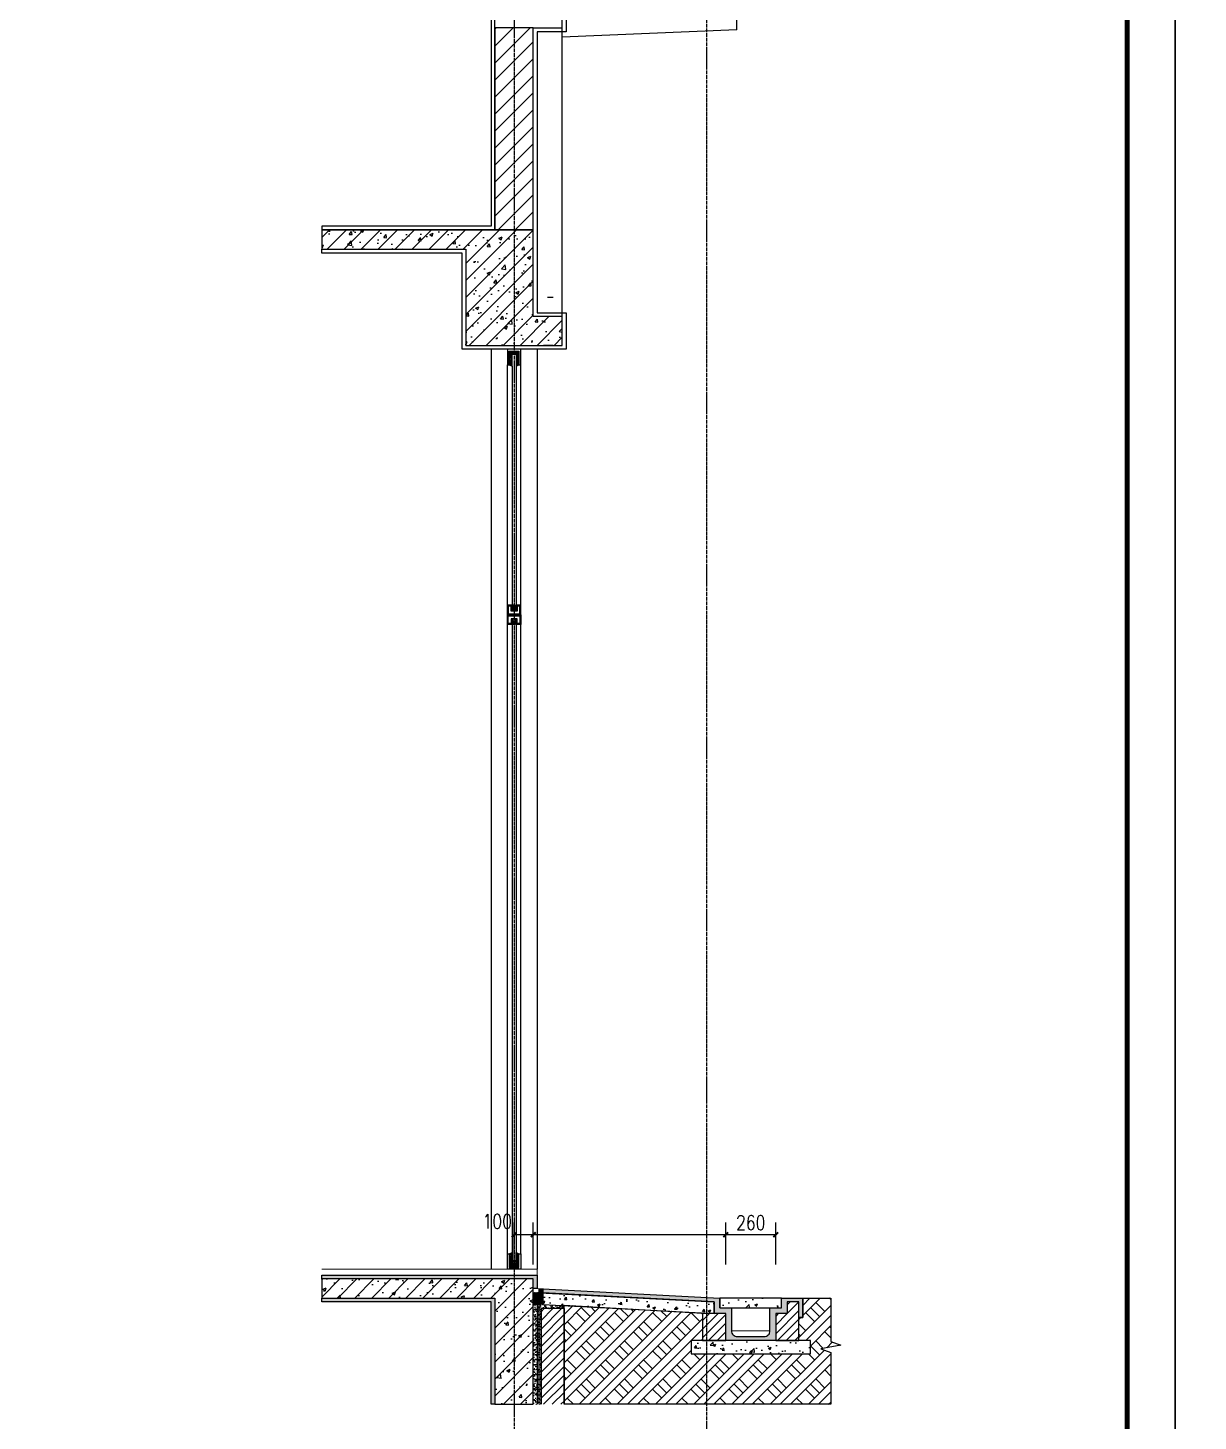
# Model space of a CAD drawing. Extents: x -737978 to 768813, y -372247 to 1140308.
# Drawn here: x -679972 to -673889, y -334700 to -327461 of the extents above; entities that cross this region are included whole.
import ezdxf

# ---------------------------------------------------------------- set-up
doc = ezdxf.new("R2010")
doc.units = 0
doc.header["$LTSCALE"] = 10
doc.header["$MEASUREMENT"] = 0
doc.linetypes.add('DOTE', pattern=[2.42, 2, -0.2, 0.02, -0.2])
doc.layers.get('0').update_dxf_attribs({"linetype": 'CONTINUOUS'})
doc.layers.get('Defpoints').update_dxf_attribs({"linetype": 'CONTINUOUS'})
for name, color, linetype in [('0-填充边线', 7, 'CONTINUOUS'), ('DOTE', 1, 'DOTE'), ('J-COLU-梁柱', 30, 'CONTINUOUS'), ('J-DOOR-窗', 126, 'CONTINUOUS'), ('J-ELEV-立面雨篷', 249, 'CONTINUOUS'), ('J-SECT-剖面看线', 253, 'CONTINUOUS'), ('J-WALL-墙体', 9, 'CONTINUOUS'), ('PUB_DIM', 3, 'CONTINUOUS'), ('PUB_TITLE', 4, 'CONTINUOUS'), ('填充', 8, 'CONTINUOUS')]:
    doc.layers.add(name, color=color, linetype=linetype)
doc.layers.add('粉刷层', color=8, linetype='CONTINUOUS', lineweight=5)
doc.styles.add('_TCH_DIM_T3', font='SIMPLEX.shx', dxfattribs={"width": 0.8, "bigfont": 'GBCBIG.shx'})
doc.dimstyles.new('_TCH_ARCH&&25', dxfattribs={"dimtxt": 74.375, "dimasz": 25, "dimexe": 62.5, "dimexo": 75, "dimgap": 25, "dimtad": 1, "dimdec": 0, "dimzin": 0, "dimdsep": 46, "dimtxsty": '_TCH_DIM_T3', "dimblk": 'ARCHTICK', "dimcen": 0.09, "dimclrt": 7, "dimazin": 2, "dimtfac": 1, "dimtdec": 0, "dimtix": 1, "dimtmove": 2, "dimatfit": 3, "dimfxl": 1, "dimtolj": 1, "dimtzin": 0, "dimarcsym": 0})
pattern_1 = [(37.5, (-1597061.636, 158894.925), (-0.78741698, 24.0852971), [0, -19, 0, -21.25, 0, -20.3125]), (7.5, (-1597061.636, 158894.925), (22.1222088, 35.2768258), [0, -10.25, 0, -17.125, 0, -6.5625]), (327.5, (-1597077.01, 158894.925), (38.92677327, 0.07073817), [0, -6.25, 0, -22.5, 0, -29.375]), (317.5, (-1597077.01, 158894.925), (37.5765826, 10.9709446), [0, -3.125, 0, -14.75, 0, -16.875])]
pattern_2 = [(135, (-410982.7764, -381904.6204), (4.49012806, 4.49012806), []), (45, (-410982.7764, -381904.6204), (4.49012806, -4.49012806), [])]
pattern_3 = [(50, (-1106789.82, -303186.35), (143.452037, -12.550427), [15, -165]), (355, (-1106789.82, -303186.35), (-27.750267, 150.438427), [12, -132]), (100.4514, (-1106777.87, -303187.4), (115.701876, 137.88791), [12.74804, -140.22842]), (46.1842, (-1106789.82, -303146.35), (213.44821, -33.1038), [22.5, -247.5]), (96.6356, (-1106772.03, -303149.11), (186.93254, 194.82357), [19.12206, -210.3426]), (351.1842, (-1106789.82, -303146.35), (186.93239, 194.82372), [18, -198]), (21, (-1106769.82, -303156.35), (119.38141, -80.523778), [15, -165]), (326, (-1106769.82, -303156.35), (48.663066, 145.03001), [12, -132]), (71.4514, (-1106759.87, -303163.06), (168.044526, 64.5061), [12.74804, -140.22842]), (37.5, (-1106789.82, -303186.35), (2.431971, 66.578771), [0, -130.4, 0, -134, 0, -132.5]), (7.5, (-1106789.82, -303186.35), (52.613907, 78.882342), [0, -76.4, 0, -127.4, 0, -50.5]), (327.5, (-1106834.42, -303186.35), (106.764487, -4.5109743), [0, -50, 0, -156, 0, -207]), (317.5, (-1106854.42, -303186.35), (116.637234, 20.020996), [0, -65, 0, -103.6, 0, -147])]
pattern_4 = [(45, (-1106789.82, -303186.352), (-22.4506403, 22.4506403), [])]

# ---------------------------------------------------------------- blocks, each defined once
blk = doc.blocks.new('_ArchTick')
at = {"color": 0, "linetype": 'ByBlock', "const_width": 0.4}
blk.add_lwpolyline([(-0.5, -0.5), (0.5, 0.5)], dxfattribs=at)
blk = doc.blocks.new('*D70')
at = {"layer": 'Defpoints', "color": 0, "transparency": 16777216}
for p in [(-677344.4, -333731.1), (-677444.4, -333960.9), (-677344.4, -333960.9)]:
    blk.add_point(p, dxfattribs=at)
at = {"layer": 'PUB_DIM', "color": 0, "lineweight": -2, "transparency": 16777216}
for p, q in [((-677444.4, -333885.9), (-677444.4, -333668.6)), ((-677344.4, -333885.9), (-677344.4, -333668.6)), ((-677444.4, -333731.1), (-677344.4, -333731.1))]:
    blk.add_line(p, q, dxfattribs=at)
at = {"layer": 'PUB_DIM', "color": 0, "lineweight": -2, "transparency": 16777216, "xscale": 25, "yscale": 25, "zscale": 25, "rotation": 180}
blk.add_blockref('_ArchTick', (-677444.4, -333731.1), dxfattribs=at)
at = {"layer": 'PUB_DIM', "color": 0, "lineweight": -2, "transparency": 16777216, "xscale": 25, "yscale": 25, "zscale": 25}
blk.add_blockref('_ArchTick', (-677344.4, -333731.1), dxfattribs=at)
at = {"layer": 'PUB_DIM', "color": 7, "transparency": 16777216, "insert": (-677531.9, -333662.4), "char_height": 74.38, "attachment_point": 5, "style": '_TCH_DIM_T3'}
blk.add_mtext('\\A1;100', dxfattribs=at)
blk = doc.blocks.new('*D71')
at = {"layer": 'Defpoints', "color": 0, "transparency": 16777216}
for p in [(-676084.4, -333731.1), (-676344.4, -333960.9), (-676084.4, -333960.9)]:
    blk.add_point(p, dxfattribs=at)
at = {"layer": 'PUB_DIM', "color": 0, "lineweight": -2, "transparency": 16777216}
for p, q in [((-676344.4, -333885.9), (-676344.4, -333668.6)), ((-676084.4, -333885.9), (-676084.4, -333668.6)), ((-676344.4, -333731.1), (-676084.4, -333731.1))]:
    blk.add_line(p, q, dxfattribs=at)
at = {"layer": 'PUB_DIM', "color": 0, "lineweight": -2, "transparency": 16777216, "xscale": 25, "yscale": 25, "zscale": 25, "rotation": 180}
blk.add_blockref('_ArchTick', (-676344.4, -333731.1), dxfattribs=at)
at = {"layer": 'PUB_DIM', "color": 0, "lineweight": -2, "transparency": 16777216, "xscale": 25, "yscale": 25, "zscale": 25}
blk.add_blockref('_ArchTick', (-676084.4, -333731.1), dxfattribs=at)
at = {"layer": 'PUB_DIM', "color": 7, "transparency": 16777216, "insert": (-676214.4, -333668.9), "char_height": 74.38, "attachment_point": 5, "style": '_TCH_DIM_T3'}
blk.add_mtext('\\A1;260', dxfattribs=at)

msp = doc.modelspace()

# ---------------------------------------------------------------- hatches: boundary and pattern name
h = msp.add_hatch()
h.set_pattern_fill('ANSI37', color=256)
h.set_pattern_definition([(45, (-689325.968, -227165.0337), (-1.122532015, 1.122532015), []), (135, (-689325.968, -227165.0337), (-1.122532015, -1.122532015), [])])
h.paths.add_polyline_path([(-677294.4, -334032.7), (-677314.4, -334032), (-677314.4, -334011.9), (-677294.4, -334012.6)])
h = msp.add_hatch()
h.set_pattern_fill('ANSI37', color=256, scale=3)
h.set_pattern_definition([(45, (-689325.968, -227165.0337), (-3.36759605, 3.36759605), []), (135, (-689325.968, -227165.0337), (-3.36759605, -3.36759605), [])])
h.paths.add_polyline_path([(-677344.4, -334030.9), (-677294.4, -334032.7), (-677294.4, -334094.9), (-677344.4, -334093.2)])
at = {"layer": 'J-DOOR-窗'}
h = msp.add_hatch(dxfattribs=at)
h.set_pattern_fill('ANSI37', color=126, scale=4, style=0)
h.set_pattern_definition(pattern_2)
h.paths.add_polyline_path([(-677454.4, -329155.9), (-677434.4, -329155.9), (-677434.4, -329210.9), (-677434.4, -329217.9), (-677419.4, -329210.9), (-677419.4, -329140.9), (-677469.4, -329140.9), (-677469.4, -329210.9), (-677454.4, -329217.9), (-677454.4, -329210.9)])
h = msp.add_hatch(dxfattribs=at)
h.set_pattern_fill('ANSI37', color=126, scale=4, style=0)
h.set_pattern_definition(pattern_2)
h.paths.add_polyline_path([(-677454.4, -329155.9), (-677434.4, -329155.9), (-677434.4, -329210.9), (-677434.4, -329217.9), (-677419.4, -329210.9), (-677419.4, -329140.9), (-677469.4, -329140.9), (-677469.4, -329210.9), (-677454.4, -329217.9), (-677454.4, -329210.9)])
h = msp.add_hatch(dxfattribs=at)
h.set_pattern_fill('ANSI37', color=126, scale=4, style=0)
h.set_pattern_definition(pattern_2)
h.paths.add_polyline_path([(-677454.4, -329155.9), (-677434.4, -329155.9), (-677434.4, -329210.9), (-677434.4, -329217.9), (-677419.4, -329210.9), (-677419.4, -329140.9), (-677469.4, -329140.9), (-677469.4, -329210.9), (-677454.4, -329217.9), (-677454.4, -329210.9)])
h = msp.add_hatch(dxfattribs=at)
h.set_pattern_fill('ANSI37', color=126, scale=4, style=0)
h.set_pattern_definition([(225, (-410982.7765, -281137.158), (4.49012806, -4.49012806), []), (315, (-410982.7765, -281137.158), (4.49012806, 4.49012806), [])])
h.paths.add_polyline_path([(-677454.4, -333885.9), (-677454.4, -333830.9), (-677454.4, -333823.9), (-677469.4, -333830.9), (-677469.4, -333900.9), (-677419.4, -333900.9), (-677419.4, -333830.9), (-677434.4, -333823.9), (-677434.4, -333830.9), (-677434.4, -333885.9)])
at = {"layer": '填充'}
h = msp.add_hatch(dxfattribs=at)
h.set_pattern_fill('普通砖', color=256, scale=25, style=0)
h.set_pattern_definition([(45, (-369635.94, -252816.045), (-44.194192, 44.194192), [])])
h.paths.add_polyline_path([(-677544.4, -328510.9), (-677344.4, -328510.9), (-677344.4, -327460.9), (-677544.4, -327460.9)])
h = msp.add_hatch(dxfattribs=at)
h.set_pattern_fill('钢筋混凝土', color=256, scale=25, style=0)
h.set_pattern_definition([(45, (-369585.94, -252860.92), (-44.194174, 44.194174), []), (50, (-369585.94, -252860.92), (179.315046, -15.688034), [18.75, -206.25]), (355, (-369585.94, -252860.92), (-34.68783, 188.04803), [15, -165]), (100.4514, (-369571, -252862.23), (144.62735, 172.35989), [15.93505, -175.28553]), (46.1842, (-369585.94, -252810.92), (266.81026, -41.37975), [28.125, -309.375]), (96.6356, (-369563.7, -252814.37), (233.66568, 243.52947), [23.90257, -262.92825]), (351.1842, (-369585.94, -252810.92), (233.66549, 243.52965), [22.5, -247.5]), (21, (-369560.94, -252823.42), (149.22676, -100.65472), [18.75, -206.25]), (326, (-369560.94, -252823.42), (60.82883, 181.28751), [15, -165]), (71.4514, (-369548.5, -252831.81), (210.05566, 80.63262), [15.93505, -175.28553]), (37.5, (-369585.94, -252860.92), (3.039964, 83.223463), [0, -163, 0, -167.5, 0, -165.625]), (7.5, (-369585.94, -252860.92), (65.767384, 98.602928), [0, -95.5, 0, -159.25, 0, -63.125]), (327.5, (-369641.69, -252860.92), (133.455609, -5.638718), [0, -62.5, 0, -195, 0, -258.75]), (317.5, (-369666.69, -252860.92), (145.796542, 25.026246), [0, -81.25, 0, -129.5, 0, -183.75])])
h.paths.add_polyline_path([(-677236.3, -329110.9), (-677194.4, -329110.9), (-677194.4, -328960.9), (-677344.4, -328960.9), (-677344.4, -328510.9), (-678444.4, -328510.9), (-678444.4, -328610.9), (-677694.4, -328610.9), (-677694.4, -329110.9)])
h = msp.add_hatch(dxfattribs=at)
h.set_pattern_fill('砂灰土', color=256, scale=6.25, style=0)
h.set_pattern_definition(pattern_1)
h.paths.add_polyline_path([(-677344.4, -334010.9), (-677344.4, -333960.9), (-678444.4, -333960.9), (-678444.4, -333940.9), (-677324.4, -333940.9), (-677324.4, -334011.6)])
h = msp.add_hatch(dxfattribs=at)
h.set_pattern_fill('钢筋混凝土', color=256, scale=25, style=0)
h.set_pattern_definition([(45, (-1105189.82, -302330.723), (-44.194174, 44.194174), []), (50, (-1105189.82, -302330.72), (179.315046, -15.688034), [18.75, -206.25]), (355, (-1105189.82, -302330.72), (-34.68783, 188.04803), [15, -165]), (100.4514, (-1105174.88, -302332.03), (144.627345, 172.359886), [15.93505, -175.28553]), (46.1842, (-1105189.82, -302280.72), (266.81026, -41.37975), [28.125, -309.375]), (96.6356, (-1105167.6, -302284.17), (233.66568, 243.52947), [23.90257, -262.92825]), (351.1842, (-1105189.82, -302280.72), (233.66549, 243.52965), [22.5, -247.5]), (21, (-1105164.82, -302293.22), (149.226763, -100.654723), [18.75, -206.25]), (326, (-1105164.82, -302293.22), (60.82883, 181.28751), [15, -165]), (71.4514, (-1105152.39, -302301.61), (210.05566, 80.632624), [15.93505, -175.28553]), (37.5, (-1105189.82, -302330.723), (3.039964, 83.223463), [0, -163, 0, -167.5, 0, -165.625]), (7.5, (-1105189.82, -302330.72), (65.767384, 98.602928), [0, -95.5, 0, -159.25, 0, -63.125]), (327.5, (-1105245.57, -302330.723), (133.455609, -5.638718), [0, -62.5, 0, -195, 0, -258.75]), (317.5, (-1105270.57, -302330.72), (145.796542, 25.026246), [0, -81.25, 0, -129.5, 0, -183.75])])
h.paths.add_polyline_path([(-677344.4, -333960.9), (-678444.4, -333960.9), (-678444.4, -334060.9), (-677544.4, -334060.9), (-677544.4, -334612.6), (-677344.4, -334612.6)])
h = msp.add_hatch(dxfattribs=at)
h.set_pattern_fill('砂灰土', color=256, scale=6.25, style=0)
h.set_pattern_definition(pattern_1)
h.paths.add_polyline_path([(-677564.4, -334612.6), (-677564.4, -334080.9), (-678444.4, -334080.9), (-678444.4, -334060.9), (-677544.4, -334060.9), (-677544.4, -334612.6)])
h = msp.add_hatch(dxfattribs=at)
h.set_pattern_fill('砂灰土', color=256, scale=5, style=0)
h.set_pattern_definition([(37.5, (-1106289.821, -303186.352), (-0.6299336, 19.2682377), [0, -15.2, 0, -17, 0, -16.25]), (7.5, (-1106289.821, -303186.352), (17.697767, 28.2214607), [0, -8.2, 0, -13.7, 0, -5.25]), (327.5, (-1106302.121, -303186.352), (31.1414186, 0.05659054), [0, -5, 0, -18, 0, -23.5]), (317.5, (-1106302.12, -303186.352), (30.061266, 8.7767556), [0, -2.5, 0, -11.8, 0, -13.5])])
edge = h.paths.add_edge_path()
edge.add_line((-676344.4, -334110.9), (-676314.4, -334110.9))
edge.add_line((-676314.4, -334110.9), (-676314.4, -334230.9))
edge.add_arc((-676284.4, -334230.9), 30, 180, 270)
edge.add_line((-676284.4, -334260.9), (-676144.4, -334260.9))
edge.add_arc((-676144.4, -334230.9), 30, 270, 360)
edge.add_line((-676114.4, -334230.9), (-676114.4, -334110.9))
edge.add_line((-676114.4, -334110.9), (-676054.4, -334110.9))
edge.add_line((-676054.4, -334110.9), (-676054.4, -334060.9))
edge.add_line((-676054.4, -334060.9), (-675944.4, -334060.9))
edge.add_line((-675944.4, -334060.9), (-675944.4, -334160.9))
edge.add_line((-675944.4, -334160.9), (-675964.4, -334160.9))
edge.add_line((-675964.4, -334160.9), (-675964.4, -334080.9))
edge.add_line((-675964.4, -334080.9), (-676024.4, -334080.9))
edge.add_line((-676024.4, -334080.9), (-676024.4, -334140.9))
edge.add_line((-676024.4, -334140.9), (-676084.4, -334140.9))
edge.add_line((-676084.4, -334140.9), (-676084.4, -334280.9))
edge.add_line((-676084.4, -334280.9), (-676344.4, -334280.9))
edge.add_line((-676344.4, -334280.9), (-676344.4, -334140.9))
edge.add_line((-676344.4, -334140.9), (-676404.4, -334140.9))
edge.add_line((-676404.4, -334140.9), (-676404.4, -334080.9))
edge.add_line((-676404.4, -334080.9), (-677294.4, -334032.7))
edge.add_line((-677294.4, -334032.7), (-677294.4, -334012.6))
edge.add_line((-677294.4, -334012.6), (-676374.4, -334060.9))
edge.add_line((-676374.4, -334060.9), (-676374.4, -334110.9))
edge.add_line((-676374.4, -334110.9), (-676344.4, -334110.9))
h = msp.add_hatch(dxfattribs=at)
h.set_pattern_fill('混凝土', color=8, scale=20, style=0)
h.set_pattern_definition([(50, (-1106289.82, -303186.35), (143.452037, -12.550427), [15, -165]), (355, (-1106289.82, -303186.35), (-27.750267, 150.438427), [12, -132]), (100.4514, (-1106277.87, -303187.4), (115.701876, 137.88791), [12.74804, -140.22842]), (46.1842, (-1106289.82, -303146.35), (213.44821, -33.1038), [22.5, -247.5]), (96.6356, (-1106272.03, -303149.11), (186.93254, 194.82357), [19.12206, -210.3426]), (351.1842, (-1106289.82, -303146.35), (186.93239, 194.82372), [18, -198]), (21, (-1106269.82, -303156.35), (119.38141, -80.523778), [15, -165]), (326, (-1106269.82, -303156.35), (48.663066, 145.03001), [12, -132]), (71.4514, (-1106259.87, -303163.06), (168.044526, 64.5061), [12.74804, -140.22842]), (37.5, (-1106289.82, -303186.35), (2.431971, 66.578771), [0, -130.4, 0, -134, 0, -132.5]), (7.5, (-1106289.82, -303186.35), (52.613907, 78.882342), [0, -76.4, 0, -127.4, 0, -50.5]), (327.5, (-1106334.42, -303186.35), (106.764487, -4.5109743), [0, -50, 0, -156, 0, -207]), (317.5, (-1106354.42, -303186.35), (116.637234, 20.020996), [0, -65, 0, -103.6, 0, -147])])
h.paths.add_polyline_path([(-676404.4, -334080.9), (-677294.4, -334032.7), (-677294.4, -334093.6), (-676404.4, -334140.9)])
h = msp.add_hatch(dxfattribs=at)
h.set_pattern_fill('夯实土壤', color=8, scale=25, style=0)
h.set_pattern_definition([(45, (-1106260.32, -303186.35), (-99.348503, 99.348503), []), (45, (-1106207.82, -303186.35), (-99.348503, 99.348503), []), (45, (-1106155.32, -303186.35), (-99.348503, 99.348503), []), (135, (-1106260.32, -303186.35), (-99.348503, -99.348503), [66.25, -74.25]), (135, (-1106234.07, -303160.1), (-99.348503, -99.348503), [66.25, -74.25]), (135, (-1106207.82, -303133.85), (-99.348503, -99.348503), [66.25, -74.25])])
h.paths.add_polyline_path([(-675944.4, -334060.9), (-675798.2, -334060.9), (-675798.2, -334286.9), (-675745.7, -334305.5), (-675850.7, -334324.1), (-675798.2, -334343.2), (-675798.2, -334612.6), (-677184.4, -334612.6), (-677184.3, -334097.3), (-676464.4, -334138.8), (-676464.4, -334280.9), (-676524.4, -334280.9), (-676524.4, -334350.9), (-675904.4, -334350.9), (-675904.4, -334280.9), (-675964.4, -334280.9), (-675964.4, -334160.9), (-675944.4, -334160.9)])
h = msp.add_hatch(dxfattribs=at)
h.set_pattern_fill('混凝土', color=8, scale=20, style=0)
h.set_pattern_definition(pattern_3)
h.paths.add_polyline_path([(-676054.4, -334060.9), (-676374.4, -334060.9), (-676374.4, -334110.9), (-676054.4, -334110.9)])
h = msp.add_hatch(dxfattribs=at)
h.set_pattern_fill('ANSI31', color=8, scale=20, style=0)
h.set_pattern_definition(pattern_4)
h.paths.add_polyline_path([(-675964.4, -334080.9), (-676024.4, -334080.9), (-676024.4, -334140.9), (-676084.4, -334140.9), (-676084.4, -334280.9), (-675964.4, -334280.9)])
h = msp.add_hatch(dxfattribs=at)
h.set_pattern_fill('砂灰土', color=256, scale=5, style=0)
h.set_pattern_definition([(37.5, (-678518.471, -241274.457), (-0.6299336, 19.2682377), [0, -15.2, 0, -17, 0, -16.25]), (7.5, (-678518.47, -241274.457), (17.697767, 28.221461), [0, -8.2, 0, -13.7, 0, -5.25]), (327.5, (-678530.77, -241274.457), (31.1414186, 0.0565905), [0, -5, 0, -18, 0, -23.5]), (317.5, (-678530.77, -241274.457), (30.061266, 8.776756), [0, -2.5, 0, -11.8, 0, -13.5])])
h.paths.add_polyline_path([(-677344.4, -334093.2), (-677324.4, -334093.2), (-677324.4, -334612.6), (-677344.4, -334612.6)])
h = msp.add_hatch(dxfattribs=at)
h.set_pattern_fill('砂灰土', color=256, scale=5, style=0)
h.set_pattern_definition([(37.5, (-689325.968, -227165.034), (-0.6299336, 19.2682377), [0, -15.2, 0, -17, 0, -16.25]), (7.5, (-689325.968, -227165.034), (17.697767, 28.2214607), [0, -8.2, 0, -13.7, 0, -5.25]), (327.5, (-689338.268, -227165.034), (31.1414186, 0.0565905), [0, -5, 0, -18, 0, -23.5]), (317.5, (-689338.268, -227165.034), (30.061266, 8.7767556), [0, -2.5, 0, -11.8, 0, -13.5])])
h.paths.add_polyline_path([(-677304.4, -334114.9), (-677304.4, -334612.6), (-677324.4, -334612.6), (-677324.4, -334093.2), (-677304.4, -334093.2), (-677184.4, -334099.9), (-677184.4, -334114.9)])
h = msp.add_hatch(dxfattribs=at)
h.set_pattern_fill('ANSI31', color=8, scale=20, style=0)
h.set_pattern_definition([(45, (-689325.968, -227165.034), (-22.45064, 22.45064), [])])
h.paths.add_polyline_path([(-677304.4, -334114.9), (-677184.4, -334114.9), (-677184.4, -334612.6), (-677304.4, -334612.6)])
h = msp.add_hatch(dxfattribs=at)
h.set_pattern_fill('ANSI31', color=8, scale=20, style=0)
h.set_pattern_definition(pattern_4)
h.paths.add_polyline_path([(-676344.4, -334140.9), (-676464.4, -334140.9), (-676464.4, -334280.9), (-676344.4, -334280.9)])
h = msp.add_hatch(dxfattribs=at)
h.set_pattern_fill('混凝土', color=8, scale=20, style=0)
h.set_pattern_definition(pattern_3)
h.paths.add_polyline_path([(-675904.4, -334280.9), (-676524.4, -334280.9), (-676524.4, -334350.9), (-675904.4, -334350.9)])

# ---------------------------------------------------------------- linework, layer by layer
for points in [[(-677314.4, -334032), (-677314.4, -334011.9)], [(-677294.4, -334035.1), (-677294.4, -334015.1)], [(-677294.4, -334094.9), (-677294.4, -334035.1)], [(-677304.4, -334093.2), (-677344.4, -334093.2)]]:
    msp.add_lwpolyline(points)
at = {"const_width": 4}
for points in [[(-677319.4, -334093.2), (-677319.4, -334612.6)], [(-677310.4, -334093.2), (-677310.4, -334612.6)]]:
    msp.add_lwpolyline(points, dxfattribs=at)
at = {"layer": '0-填充边线'}
for points in [[(-677444.4, -327310.9), (-677444.4, -327290.9), (-677174.4, -327290.9), (-677174.4, -327480.9), (-677324.4, -327480.9), (-677324.4, -328940.9), (-677174.4, -328940.9), (-677174.4, -329130.9), (-677714.4, -329130.9), (-677714.4, -328630.9), (-678444.4, -328630.9), (-678444.4, -328610.9), (-677694.4, -328610.9), (-677694.4, -329110.9), (-677194.4, -329110.9), (-677194.4, -328960.9), (-677344.4, -328960.9), (-677344.4, -327460.9), (-677194.4, -327460.9), (-677194.4, -327310.9), (-677394.4, -327310.9)], [(-677544.4, -327310.9), (-677444.4, -327310.9), (-677444.4, -327290.9), (-677564.4, -327290.9), (-677564.4, -328490.9), (-678444.4, -328490.9), (-678444.4, -328510.9), (-677544.4, -328510.9), (-677544.4, -327310.9)]]:
    msp.add_lwpolyline(points, dxfattribs=at)
at = {"layer": '0-填充边线', "color": 8}
for points in [[(-677344.4, -334010.9), (-677344.4, -333960.9), (-678444.4, -333960.9), (-678444.4, -333940.9), (-677324.4, -333940.9), (-677324.4, -334011.6)], [(-677564.4, -334612.6), (-677564.4, -334080.9), (-678444.4, -334080.9), (-678444.4, -334060.9), (-677544.4, -334060.9), (-677544.4, -334612.6)], [(-675944.4, -334060.9), (-675798.2, -334060.9), (-675798.2, -334286.9), (-675745.7, -334305.5), (-675850.7, -334324.1), (-675798.2, -334343.2), (-675798.2, -334612.6), (-677184.4, -334612.6), (-677184.3, -334097.3), (-676464.4, -334138.8), (-676464.4, -334280.9), (-676524.4, -334280.9), (-676524.4, -334350.9), (-675904.4, -334350.9), (-675904.4, -334280.9), (-675964.4, -334280.9), (-675964.4, -334160.9), (-675944.4, -334160.9)]]:
    msp.add_lwpolyline(points, close=True, dxfattribs=at)
msp.add_lwpolyline([(-676344.4, -334110.9), (-676314.4, -334110.9), (-676314.4, -334230.9, 0.414214), (-676284.4, -334260.9), (-676144.4, -334260.9, 0.414214), (-676114.4, -334230.9), (-676114.4, -334110.9), (-676054.4, -334110.9), (-676054.4, -334060.9), (-675944.4, -334060.9), (-675944.4, -334160.9), (-675964.4, -334160.9), (-675964.4, -334080.9), (-676024.4, -334080.9), (-676024.4, -334140.9), (-676084.4, -334140.9), (-676084.4, -334280.9), (-676344.4, -334280.9), (-676344.4, -334140.9), (-676404.4, -334140.9), (-676404.4, -334080.9), (-677294.4, -334032.7), (-677294.4, -334012.6), (-676374.4, -334060.9), (-676374.4, -334110.9)], format="xyb", close=True, dxfattribs=at)
at = {"layer": 'DOTE'}
for points in [[(-677444.4, -308425.2), (-677444.4, -334860.4)], [(-676444.4, -308467), (-676444.4, -334902.1)]]:
    msp.add_lwpolyline(points, dxfattribs=at)
at = {"layer": 'J-COLU-梁柱'}
msp.add_lwpolyline([(-677544.4, -328510.9), (-677344.4, -328510.9), (-677344.4, -327460.9), (-677544.4, -327460.9)], close=True, dxfattribs=at)
for points in [[(-677236.3, -329110.9), (-677194.4, -329110.9), (-677194.4, -328960.9), (-677344.4, -328960.9), (-677344.4, -328510.9), (-678444.4, -328510.9), (-678444.4, -328610.9), (-677694.4, -328610.9), (-677694.4, -329110.9), (-677236.3, -329110.9)], [(-677344.4, -333960.9), (-677344.4, -333960.9), (-678444.4, -333960.9), (-678444.4, -334060.9), (-677544.4, -334060.9), (-677544.4, -334612.6), (-677344.4, -334612.6), (-677344.4, -333960.9)]]:
    msp.add_lwpolyline(points, dxfattribs=at)
at = {"layer": 'J-DOOR-窗'}
msp.add_line((-677241.3, -329110.9), (-677291.3, -329110.9), dxfattribs=at)
for points in [[(-677271.3, -328860.9), (-677241.3, -328860.9)], [(-677479.4, -330510.9), (-677409.4, -330510.9), (-677409.4, -330460.9), (-677433.4, -330460.9), (-677433.4, -330485.9), (-677439.4, -330485.9), (-677439.4, -330460.9), (-677449.4, -330460.9), (-677449.4, -330485.9), (-677455.4, -330485.9), (-677455.4, -330460.9), (-677479.4, -330460.9), (-677479.4, -330510.9)], [(-677479.4, -330510.9), (-677409.4, -330510.9), (-677409.4, -330560.9), (-677433.4, -330560.9), (-677433.4, -330535.9), (-677439.4, -330535.9), (-677439.4, -330560.9), (-677449.4, -330560.9), (-677449.4, -330535.9), (-677455.4, -330535.9), (-677455.4, -330560.9), (-677479.4, -330560.9), (-677479.4, -330510.9)]]:
    msp.add_lwpolyline(points, dxfattribs=at)
at = {"layer": 'J-DOOR-窗', "color": 126}
for points in [[(-677409.4, -329210.9), (-677409.4, -329130.9), (-677479.4, -329130.9), (-677479.4, -329210.9), (-677469.4, -329210.9), (-677454.4, -329217.9), (-677454.4, -329210.9), (-677454.4, -329155.9), (-677434.4, -329155.9), (-677434.4, -329210.9), (-677434.4, -329217.9), (-677419.4, -329210.9)], [(-677409.4, -329210.9), (-677409.4, -329130.9), (-677479.4, -329130.9), (-677479.4, -329210.9), (-677469.4, -329210.9), (-677454.4, -329217.9), (-677454.4, -329210.9), (-677454.4, -329155.9), (-677434.4, -329155.9), (-677434.4, -329210.9), (-677434.4, -329217.9), (-677419.4, -329210.9)], [(-677409.4, -329210.9), (-677409.4, -329130.9), (-677479.4, -329130.9), (-677479.4, -329210.9), (-677469.4, -329210.9), (-677454.4, -329217.9), (-677454.4, -329210.9), (-677454.4, -329155.9), (-677434.4, -329155.9), (-677434.4, -329210.9), (-677434.4, -329217.9), (-677419.4, -329210.9)], [(-677409.4, -333830.9), (-677409.4, -333910.9), (-677479.4, -333910.9), (-677479.4, -333830.9), (-677469.4, -333830.9), (-677454.4, -333823.9), (-677454.4, -333830.9), (-677454.4, -333885.9), (-677434.4, -333885.9), (-677434.4, -333830.9), (-677434.4, -333823.9), (-677419.4, -333830.9)]]:
    msp.add_lwpolyline(points, close=True, dxfattribs=at)
for points in [[(-677469.4, -329210.9), (-677469.4, -329140.9), (-677419.4, -329140.9), (-677419.4, -329210.9)], [(-677469.4, -329210.9), (-677469.4, -329140.9), (-677419.4, -329140.9), (-677419.4, -329210.9)], [(-677469.4, -329210.9), (-677469.4, -329140.9), (-677419.4, -329140.9), (-677419.4, -329210.9)], [(-677479.4, -333830.9), (-677479.4, -329210.9)], [(-677454.4, -329217.9), (-677454.4, -330485.9)], [(-677434.4, -329217.9), (-677434.4, -330485.9)], [(-677409.4, -333830.9), (-677409.4, -329210.9)], [(-677454.4, -330535.9), (-677454.4, -333823.9)], [(-677434.4, -330535.9), (-677434.4, -333823.9)], [(-677469.4, -333830.9), (-677469.4, -333900.9), (-677419.4, -333900.9), (-677419.4, -333830.9)], [(-677434.4, -333885.9), (-677454.4, -333865.9), (-677434.4, -333865.9), (-677454.4, -333885.9)]]:
    msp.add_lwpolyline(points, dxfattribs=at)
at = {"layer": 'J-DOOR-窗'}
for points in [[(-677474.4, -330505.9), (-677414.4, -330505.9), (-677414.4, -330465.9), (-677428.4, -330465.9), (-677428.4, -330490.9), (-677444.4, -330490.9), (-677444.4, -330490.9), (-677460.4, -330490.9), (-677460.4, -330465.9), (-677474.4, -330465.9)], [(-677474.4, -330515.9), (-677414.4, -330515.9), (-677414.4, -330555.9), (-677428.4, -330555.9), (-677428.4, -330530.9), (-677444.4, -330530.9), (-677444.4, -330530.9), (-677460.4, -330530.9), (-677460.4, -330555.9), (-677474.4, -330555.9)]]:
    msp.add_lwpolyline(points, close=True, dxfattribs=at)
at = {"layer": 'J-ELEV-立面雨篷', "ltscale": 0.005}
for points in [[(-676286.3, -327470.9), (-676286.3, -327390.9)], [(-676286.3, -327470.9), (-677194.4, -327508.9)]]:
    msp.add_lwpolyline(points, dxfattribs=at)
at = {"layer": 'J-SECT-剖面看线', "color": 251}
msp.add_lwpolyline([(-677194.4, -328960.9), (-677194.4, -327460.9)], dxfattribs=at)
at = {"layer": 'J-SECT-剖面看线'}
for points in [[(-677564.4, -329130.9), (-677564.4, -333910.9)], [(-677324.4, -329130.9), (-677324.4, -333910.9)]]:
    msp.add_lwpolyline(points, dxfattribs=at)
at = {"layer": 'J-WALL-墙体'}
for p, q in [((-677344.4, -334030.9), (-676404.4, -334080.9)), ((-676404.4, -334080.9), (-676404.4, -334140.9)), ((-676374.4, -334110.9), (-676374.4, -334060.9)), ((-677184.4, -334280.9), (-677184.4, -334350.9))]:
    msp.add_line(p, q, dxfattribs=at)
for points in [[(-677294.4, -334010.9), (-677294.4, -334094.9)], [(-676404.4, -334140.9), (-676404.4, -334080.9)], [(-677304.4, -334114.9), (-677304.4, -334612.6)], [(-677184.4, -334114.9), (-677304.4, -334114.9)], [(-677184.4, -334114.9), (-677184.4, -334612.6)]]:
    msp.add_lwpolyline(points, dxfattribs=at)
for points in [[(-676404.4, -334080.9), (-677294.4, -334032.7), (-677294.4, -334093.6), (-676404.4, -334140.9)], [(-676054.4, -334060.9), (-676374.4, -334060.9), (-676374.4, -334110.9), (-676054.4, -334110.9)], [(-675964.4, -334080.9), (-676024.4, -334080.9), (-676024.4, -334140.9), (-676084.4, -334140.9), (-676084.4, -334280.9), (-675964.4, -334280.9)], [(-676344.4, -334140.9), (-676464.4, -334140.9), (-676464.4, -334280.9), (-676344.4, -334280.9)], [(-675904.4, -334280.9), (-676524.4, -334280.9), (-676524.4, -334350.9), (-675904.4, -334350.9)]]:
    msp.add_lwpolyline(points, close=True, dxfattribs=at)
at = {"layer": 'PUB_DIM'}
msp.add_line((-677344.4, -333731.1), (-676344.4, -333731.1), dxfattribs=at)
at = {"layer": 'PUB_TITLE'}
for points in [[(-688857.6, -338662.7), (-674007.6, -338662.7), (-674007.6, -307137.7), (-688857.6, -307137.7)], [(-674007.6, -338662.7), (-659157.6, -338662.7), (-659157.6, -307137.7), (-674007.6, -307137.7)]]:
    msp.add_lwpolyline(points, close=True, dxfattribs=at)
at = {"layer": 'PUB_TITLE', "const_width": 25}
msp.add_lwpolyline([(-688607.6, -338412.7), (-674257.6, -338412.7), (-674257.6, -307762.7), (-688607.6, -307762.7)], close=True, dxfattribs=at)
at = {"layer": '粉刷层'}
for p in [(-677344.4, -334010.9), (-676374.4, -334060.9)]:
    msp.add_line(p, (-676374.4, -334060.9), dxfattribs=at)
for points in [[(-677324.4, -333940.9), (-677324.4, -333910.9), (-678444.4, -333910.9)], [(-677324.4, -334012.6), (-677324.4, -333940.9), (-678444.4, -333940.9)], [(-678444.4, -334080.9), (-677564.4, -334080.9), (-677564.4, -334612.6)], [(-675964.4, -334160.9), (-675944.4, -334160.9), (-675944.4, -334060.9), (-676054.4, -334060.9)], [(-675944.4, -334060.9), (-675798.2, -334060.9)], [(-677324.4, -334093.2), (-677324.4, -334612.6)], [(-677184.4, -334114.9), (-677184.4, -334103.5)], [(-676114.4, -334230.9), (-676314.4, -334230.9)], [(-677184.4, -334612.6), (-675798.2, -334612.6)]]:
    msp.add_lwpolyline(points, dxfattribs=at)
msp.add_lwpolyline([(-676114.4, -334110.9), (-676114.4, -334230.9, -0.414214), (-676144.4, -334260.9), (-676284.4, -334260.9, -0.414214), (-676314.4, -334230.9), (-676314.4, -334110.9)], format="xyb", dxfattribs=at)

# ---------------------------------------------------------------- dimensions: what is measured, and where the dimension line sits
at = {"layer": 'PUB_DIM'}
dim = msp.add_linear_dim(base=(-677344.4, -333731.1), p1=(-677444.4, -333960.9), p2=(-677344.4, -333960.9), angle=0, dimstyle='_TCH_ARCH&&25', dxfattribs=at)
dim.commit()
dim.dimension.update_dxf_attribs({"geometry": '*D70', "text_midpoint": (-677531.9, -333662.4), "dimtype": 129})
dim = msp.add_aligned_dim(p1=(-676344.4, -333960.9), p2=(-676084.4, -333960.9), distance=229.8, dimstyle='_TCH_ARCH&&25', dxfattribs=at)
dim.commit()
dim.dimension.update_dxf_attribs({"geometry": '*D71', "text_midpoint": (-676214.4, -333668.9)})

doc.saveas('drawing.dxf')
